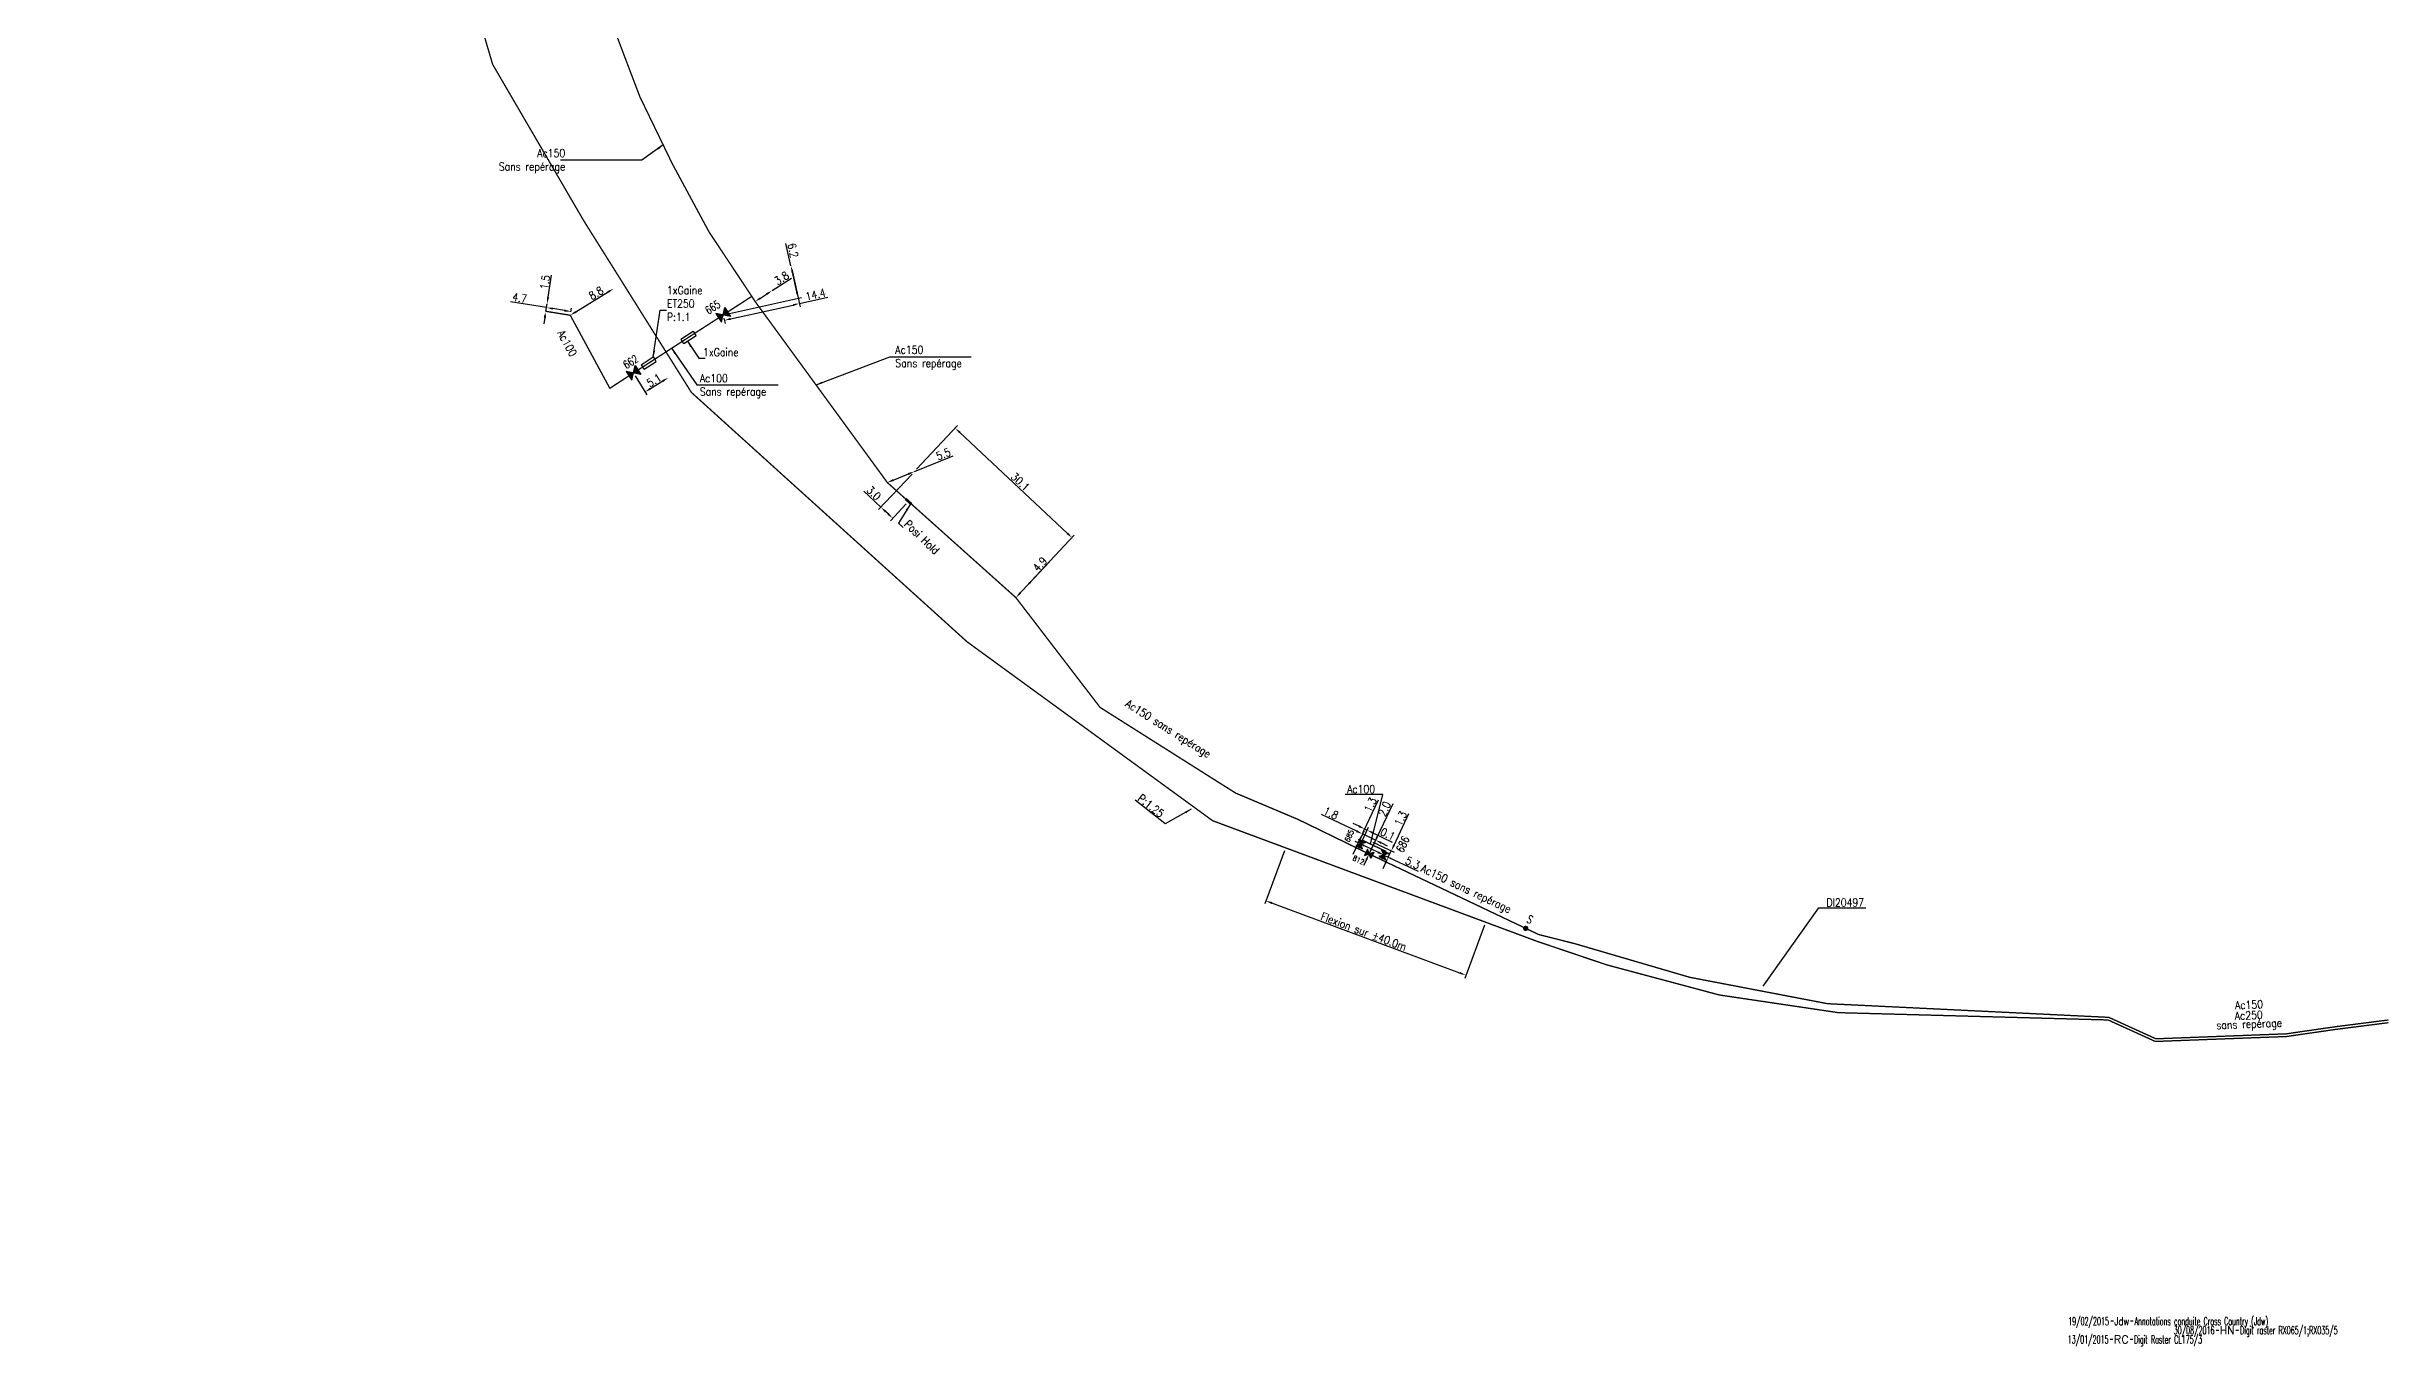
# Model space of a CAD drawing. Header units: millimetres. Extents: x 150000 to 151000, y 126510 to 127007.
# Drawn here: x 150561.1 to 151000.1, y 126509.8 to 126753.3 of the extents above; entities that cross this region are included whole.
import ezdxf
from ezdxf.enums import TextEntityAlignment as Align

# ---------------------------------------------------------------- set-up
doc = ezdxf.new("R2010")
doc.units = ezdxf.units.MM
doc.header["$PDMODE"] = 34
doc.layers.get('0').update_dxf_attribs({"linetype": 'CONTINUOUS'})
doc.layers.get('Defpoints').update_dxf_attribs({"linetype": 'CONTINUOUS'})
for name, color, linetype in [('G_120', 4, 'CONTINUOUS'), ('G_300', 7, 'CONTINUOUS'), ('G_340', 7, 'CONTINUOUS'), ('G_400', 7, 'CONTINUOUS'), ('G_910', 7, 'CONTINUOUS')]:
    doc.layers.add(name, color=color, linetype=linetype)
doc.styles.add('G_ROMANS', font='ROMANS.SHX', dxfattribs={"width": 0.75})
doc.styles.get("Standard").update_dxf_attribs({"font": 'romans.shx', "width": 0.85})
doc.linetypes.add('G_CROSS_COUNTRY', pattern='A,8,-7.08,["CROSS COUNTRY",Standard,S=1,R=0,X=-6.34,Y=-0.5],-7.08', length=22.16)
doc.linetypes.add('G_typB_AP', pattern='A,5,-0.3,["o",Standard,S=1.5,R=0,X=0,Y=-0.5],-1.65', length=6.95)
doc.dimstyles.get("Standard").update_dxf_attribs({"dimtxt": 1.5, "dimasz": 1.2, "dimexe": 0.625, "dimexo": 0.625, "dimgap": 0.25, "dimtad": 1, "dimdec": 1, "dimzin": 0, "dimdsep": 46, "dimtxsty": 'Standard', "dimcen": -0.5, "dimadec": 0, "dimazin": 0, "dimtfac": 1, "dimtdec": 1, "dimtmove": 0, "dimatfit": 3, "dimfxl": 0, "dimtolj": 1, "dimtzin": 0, "dimarcsym": 0})

# ---------------------------------------------------------------- blocks, each defined once
blk = doc.blocks.new('*D17')
at = {"layer": 'Defpoints', "color": 0, "linetype": 'Continuous', "transparency": 16777216}
for p in [(150671.04, 126692.19), (150677.57, 126691.31), (150677.57, 126691.31)]:
    blk.add_point(p, dxfattribs=at)
at = {"layer": 'G_300', "color": 0, "linetype": 'Continuous', "lineweight": -2, "transparency": 16777216}
for p, q in [((150671.37, 126691.66), (150673.55, 126688.1)), ((150674.24, 126689.27), (150676.55, 126690.68))]:
    blk.add_line(p, q, dxfattribs=at)
at = {"layer": 'G_300', "color": 0, "linetype": 'Continuous', "transparency": 16777216}
for points in [[(150674.14, 126689.44), (150674.35, 126689.1), (150673.22, 126688.64)], [(150676.44, 126690.85), (150676.65, 126690.51), (150677.57, 126691.31)]]:
    blk.add_solid(points, dxfattribs=at)
at = {"layer": 'G_300', "color": 0, "linetype": 'Continuous', "transparency": 16777216, "insert": (150674.87, 126690.82), "char_height": 1.5, "attachment_point": 5, "rotation": 31.5481}
blk.add_mtext('\\A1;5.1', dxfattribs=at)
blk = doc.blocks.new('*D18')
at = {"layer": 'Defpoints', "color": 0, "linetype": 'Continuous', "transparency": 16777216}
for p in [(150700.56, 126712.24), (150687.85, 126703.06), (150702.13, 126705.18)]:
    blk.add_point(p, dxfattribs=at)
at = {"layer": 'G_300', "color": 0, "linetype": 'Continuous', "lineweight": -2, "transparency": 16777216}
for p, q in [((150700.69, 126711.63), (150702.26, 126704.57)), ((150702.13, 126705.18), (150707.46, 126706.37)), ((150687.98, 126702.45), (150688.21, 126701.44)), ((150689.24, 126702.31), (150700.96, 126704.92))]:
    blk.add_line(p, q, dxfattribs=at)
at = {"layer": 'G_300', "color": 0, "linetype": 'Continuous', "transparency": 16777216}
for points in [[(150689.2, 126702.51), (150689.29, 126702.12), (150688.07, 126702.05)], [(150700.91, 126705.12), (150701, 126704.73), (150702.13, 126705.18)]]:
    blk.add_solid(points, dxfattribs=at)
at = {"layer": 'G_300', "color": 0, "linetype": 'Continuous', "transparency": 16777216, "insert": (150705.16, 126706.88), "char_height": 1.5, "attachment_point": 5, "rotation": 12.5522}
blk.add_mtext('\\A1;14.4', dxfattribs=at)
blk = doc.blocks.new('*D19')
at = {"layer": 'Defpoints', "color": 0, "linetype": 'Continuous', "transparency": 16777216}
for p in [(150700.56, 126712.24), (150700.56, 126712.24), (150687.85, 126703.06)]:
    blk.add_point(p, dxfattribs=at)
at = {"layer": 'G_300', "color": 0, "linetype": 'Continuous', "lineweight": -2, "transparency": 16777216}
for p, q in [((150700.56, 126712.24), (150699.62, 126716.45)), ((150701.64, 126707.36), (150700.82, 126711.07)), ((150688.46, 126703.2), (150702.51, 126706.33))]:
    blk.add_line(p, q, dxfattribs=at)
at = {"layer": 'G_300', "color": 0, "linetype": 'Continuous', "transparency": 16777216}
for points in [[(150701.01, 126711.12), (150700.62, 126711.03), (150700.56, 126712.24)], [(150701.84, 126707.41), (150701.45, 126707.32), (150701.9, 126706.19)]]:
    blk.add_solid(points, dxfattribs=at)
at = {"layer": 'G_300', "color": 0, "linetype": 'Continuous', "transparency": 16777216, "insert": (150700.93, 126715.15), "char_height": 1.5, "attachment_point": 5, "rotation": 282.5522}
blk.add_mtext('\\A1;6.2', dxfattribs=at)
blk = doc.blocks.new('*D20')
at = {"layer": 'Defpoints', "color": 0, "linetype": 'Continuous', "transparency": 16777216}
for p in [(150654.6, 126703.74), (150654.83, 126705.17), (150654.83, 126705.17)]:
    blk.add_point(p, dxfattribs=at)
at = {"layer": 'G_120', "color": 0, "linetype": 'Continuous', "lineweight": -2, "transparency": 16777216}
for p, q in [((150655.02, 126706.36), (150655.69, 126710.49)), ((150654.41, 126702.56), (150654.22, 126701.37)), ((150654.6, 126703.74), (150654.83, 126705.17))]:
    blk.add_line(p, q, dxfattribs=at)
at = {"layer": 'G_120', "color": 0, "linetype": 'Continuous', "transparency": 16777216}
for points in [[(150654.83, 126706.39), (150655.22, 126706.33), (150654.83, 126705.17)], [(150654.21, 126702.59), (150654.61, 126702.53), (150654.6, 126703.74)]]:
    blk.add_solid(points, dxfattribs=at)
at = {"layer": 'G_120', "color": 0, "linetype": 'Continuous', "transparency": 16777216, "insert": (150654.47, 126709.18), "char_height": 1.5, "attachment_point": 5, "rotation": 80.8545}
blk.add_mtext('\\A1;1.5', dxfattribs=at)
blk = doc.blocks.new('*D21')
at = {"layer": 'Defpoints', "color": 0, "linetype": 'Continuous', "transparency": 16777216}
for p in [(150654.6, 126703.74), (150654.71, 126704.43), (150659.19, 126703)]:
    blk.add_point(p, dxfattribs=at)
at = {"layer": 'G_120', "color": 0, "linetype": 'Continuous', "lineweight": -2, "transparency": 16777216}
for p, q in [((150654.71, 126704.43), (150647.97, 126705.51)), ((150654.7, 126704.36), (150654.81, 126705.04)), ((150658.12, 126703.88), (150655.9, 126704.24)), ((150659.29, 126703.62), (150659.4, 126704.31))]:
    blk.add_line(p, q, dxfattribs=at)
at = {"layer": 'G_120', "color": 0, "linetype": 'Continuous', "transparency": 16777216}
for points in [[(150655.93, 126704.43), (150655.87, 126704.04), (150654.71, 126704.43)], [(150658.15, 126704.08), (150658.09, 126703.68), (150659.3, 126703.69)]]:
    blk.add_solid(points, dxfattribs=at)
at = {"layer": 'G_120', "color": 0, "linetype": 'Continuous', "transparency": 16777216, "insert": (150649.7, 126706.25), "char_height": 1.5, "attachment_point": 5, "rotation": 350.8545}
blk.add_mtext('\\A1;4.7', dxfattribs=at)
blk = doc.blocks.new('*D22')
at = {"layer": 'Defpoints', "color": 0, "linetype": 'Continuous', "transparency": 16777216}
for p in [(150667.32, 126707.99), (150667.32, 126707.99), (150659.19, 126703)]:
    blk.add_point(p, dxfattribs=at)
at = {"layer": 'G_120', "color": 0, "linetype": 'Continuous', "lineweight": -2, "transparency": 16777216}
blk.add_line((150660.22, 126703.63), (150666.3, 126707.37), dxfattribs=at)
at = {"layer": 'G_120', "color": 0, "linetype": 'Continuous', "transparency": 16777216}
for points in [[(150666.2, 126707.54), (150666.4, 126707.2), (150667.32, 126707.99)], [(150660.11, 126703.8), (150660.32, 126703.46), (150659.19, 126703)]]:
    blk.add_solid(points, dxfattribs=at)
at = {"layer": 'G_120', "color": 0, "linetype": 'Continuous', "transparency": 16777216, "insert": (150664.03, 126707.15), "char_height": 1.5, "attachment_point": 5, "rotation": 31.5481}
blk.add_mtext('\\A1;8.8', dxfattribs=at)
blk = doc.blocks.new('*D23')
at = {"layer": 'Defpoints', "color": 0, "linetype": 'Continuous', "transparency": 16777216}
for p in [(150697, 126707.61), (150697, 126707.61), (150693.84, 126705.57)]:
    blk.add_point(p, dxfattribs=at)
at = {"layer": 'G_120', "color": 0, "linetype": 'Continuous', "lineweight": -2, "transparency": 16777216}
for p, q in [((150694.85, 126706.22), (150695.99, 126706.96)), ((150697, 126707.61), (150700.68, 126709.97))]:
    blk.add_line(p, q, dxfattribs=at)
at = {"layer": 'G_120', "color": 0, "linetype": 'Continuous', "transparency": 16777216}
for points in [[(150694.74, 126706.39), (150694.96, 126706.05), (150693.84, 126705.57)], [(150695.88, 126707.13), (150696.1, 126706.79), (150697, 126707.61)]]:
    blk.add_solid(points, dxfattribs=at)
at = {"layer": 'G_120', "color": 0, "linetype": 'Continuous', "transparency": 16777216, "insert": (150698.8, 126709.95), "char_height": 1.5, "attachment_point": 5, "rotation": 32.7531}
blk.add_mtext('\\A1;3.8', dxfattribs=at)
blk = doc.blocks.new('*D24')
at = {"layer": 'Defpoints', "color": 0, "linetype": 'Continuous', "transparency": 16777216}
for p in [(150718.61, 126671.66), (150723.68, 126673.71), (150723.68, 126673.71)]:
    blk.add_point(p, dxfattribs=at)
at = {"layer": 'G_120', "color": 0, "linetype": 'Continuous', "lineweight": -2, "transparency": 16777216}
for p, q in [((150723.68, 126673.71), (150730.97, 126676.65)), ((150719.72, 126672.11), (150722.57, 126673.26))]:
    blk.add_line(p, q, dxfattribs=at)
at = {"layer": 'G_120', "color": 0, "linetype": 'Continuous', "transparency": 16777216}
for points in [[(150719.65, 126672.29), (150719.8, 126671.92), (150718.61, 126671.66)], [(150722.49, 126673.44), (150722.64, 126673.07), (150723.68, 126673.71)]]:
    blk.add_solid(points, dxfattribs=at)
at = {"layer": 'G_120', "color": 0, "linetype": 'Continuous', "transparency": 16777216, "insert": (150729.12, 126676.99), "char_height": 1.5, "attachment_point": 5, "rotation": 22.0138}
blk.add_mtext('\\A1;5.5', dxfattribs=at)
blk = doc.blocks.new('*D25')
at = {"layer": 'Defpoints', "color": 0, "linetype": 'Continuous', "transparency": 16777216}
for p in [(150723.68, 126673.71), (150717.42, 126667.03), (150722.59, 126668.1)]:
    blk.add_point(p, dxfattribs=at)
at = {"layer": 'G_340', "color": 0, "linetype": 'Continuous', "lineweight": -2, "transparency": 16777216}
for p, q in [((150723.25, 126673.25), (150716.99, 126666.57)), ((150717.42, 126667.03), (150714.23, 126670.02)), ((150718.76, 126665.77), (150718.29, 126666.21)), ((150722.16, 126667.64), (150719.21, 126664.49))]:
    blk.add_line(p, q, dxfattribs=at)
at = {"layer": 'G_340', "color": 0, "linetype": 'Continuous', "transparency": 16777216}
for points in [[(150718.43, 126666.36), (150718.16, 126666.06), (150717.42, 126667.03)], [(150718.9, 126665.92), (150718.62, 126665.63), (150719.64, 126664.95)]]:
    blk.add_solid(points, dxfattribs=at)
at = {"layer": 'G_340', "color": 0, "linetype": 'Continuous', "transparency": 16777216, "insert": (150716.07, 126669.67), "char_height": 1.5, "attachment_point": 5, "rotation": 316.8382}
blk.add_mtext('\\A1;3.0', dxfattribs=at)
blk = doc.blocks.new('*D26')
at = {"layer": 'Defpoints', "color": 0, "linetype": 'Continuous', "transparency": 16777216}
for p in [(150731.33, 126681.86), (150723.68, 126673.71), (150744.24, 126651.7)]:
    blk.add_point(p, dxfattribs=at)
at = {"layer": 'G_120', "color": 0, "linetype": 'Continuous', "lineweight": -2, "transparency": 16777216}
for p, q in [((150724.11, 126674.16), (150731.75, 126682.32)), ((150752.37, 126662.13), (150732.2, 126681.04)), ((150744.66, 126652.16), (150753.67, 126661.76))]:
    blk.add_line(p, q, dxfattribs=at)
at = {"layer": 'G_120', "color": 0, "linetype": 'Continuous', "transparency": 16777216}
for points in [[(150732.34, 126681.19), (150732.07, 126680.9), (150731.33, 126681.86)], [(150752.51, 126662.27), (150752.23, 126661.98), (150753.25, 126661.31)]]:
    blk.add_solid(points, dxfattribs=at)
at = {"layer": 'G_120', "color": 0, "linetype": 'Continuous', "transparency": 16777216, "insert": (150743.54, 126671.78), "char_height": 1.5, "attachment_point": 5, "rotation": 316.8382}
blk.add_mtext('\\A1;30.1', dxfattribs=at)
blk = doc.blocks.new('*D27')
at = {"layer": 'Defpoints', "color": 0, "linetype": 'Continuous', "transparency": 16777216}
for p in [(150746.07, 126653.66), (150746.07, 126653.66), (150742.72, 126650.08)]:
    blk.add_point(p, dxfattribs=at)
at = {"layer": 'G_120', "color": 0, "linetype": 'Continuous', "lineweight": -2, "transparency": 16777216}
for p, q in [((150746.07, 126653.66), (150749.02, 126656.8)), ((150743.54, 126650.96), (150745.25, 126652.78))]:
    blk.add_line(p, q, dxfattribs=at)
at = {"layer": 'G_120', "color": 0, "linetype": 'Continuous', "transparency": 16777216}
for points in [[(150745.11, 126652.92), (150745.4, 126652.65), (150746.07, 126653.66)], [(150743.4, 126651.1), (150743.69, 126650.82), (150742.72, 126650.08)]]:
    blk.add_solid(points, dxfattribs=at)
at = {"layer": 'G_120', "color": 0, "linetype": 'Continuous', "transparency": 16777216, "insert": (150747.23, 126656.35), "char_height": 1.5, "attachment_point": 5, "rotation": 46.8382}
blk.add_mtext('\\A1;4.9', dxfattribs=at)
blk = doc.blocks.new('*D28')
at = {"layer": 'Defpoints', "color": 0, "linetype": 'Continuous', "transparency": 16777216}
for p in [(150807.88, 126606.2), (150808.12, 126606.72), (150807.34, 126603.91)]:
    blk.add_point(p, dxfattribs=at)
at = {"layer": 'G_300', "color": 0, "linetype": 'Continuous', "lineweight": -2, "transparency": 16777216}
for p, q in [((150807.04, 126607.23), (150805.95, 126607.74)), ((150807.6, 126604.48), (150808.83, 126607.07)), ((150808.12, 126606.72), (150808.57, 126606.5)), ((150808.14, 126606.77), (150808.39, 126607.28)), ((150809.65, 126605.99), (150813.27, 126604.27))]:
    blk.add_line(p, q, dxfattribs=at)
at = {"layer": 'G_300', "color": 0, "linetype": 'Continuous', "transparency": 16777216}
for points in [[(150807.12, 126607.41), (150806.95, 126607.05), (150808.12, 126606.72)], [(150809.74, 126606.17), (150809.56, 126605.81), (150808.57, 126606.5)]]:
    blk.add_solid(points, dxfattribs=at)
at = {"layer": 'G_300', "color": 0, "linetype": 'Continuous', "transparency": 16777216, "insert": (150812.43, 126605.78), "char_height": 1.5, "attachment_point": 5, "rotation": 334.6144}
blk.add_mtext('\\A1;0.1', dxfattribs=at)
blk = doc.blocks.new('*D29')
at = {"layer": 'Defpoints', "color": 0, "linetype": 'Continuous', "transparency": 16777216}
for p in [(150807.68, 126605.8), (150807.88, 126606.2), (150808.92, 126602.05)]:
    blk.add_point(p, dxfattribs=at)
at = {"layer": 'G_300', "color": 0, "linetype": 'Continuous', "lineweight": -2, "transparency": 16777216}
for p, q in [((150806.6, 126606.31), (150799.99, 126609.45)), ((150807.61, 126605.64), (150807.42, 126605.23)), ((150810.14, 126604.63), (150807.68, 126605.8)), ((150809.19, 126602.62), (150810.41, 126605.19)), ((150811.23, 126604.12), (150812.31, 126603.6))]:
    blk.add_line(p, q, dxfattribs=at)
at = {"layer": 'G_300', "color": 0, "linetype": 'Continuous', "transparency": 16777216}
for points in [[(150806.69, 126606.49), (150806.51, 126606.13), (150807.68, 126605.8)], [(150811.31, 126604.3), (150811.14, 126603.93), (150810.14, 126604.63)]]:
    blk.add_solid(points, dxfattribs=at)
at = {"layer": 'G_300', "color": 0, "linetype": 'Continuous', "transparency": 16777216, "insert": (150801.77, 126609.71), "char_height": 1.5, "attachment_point": 5, "rotation": 334.6144}
blk.add_mtext('\\A1;1.8', dxfattribs=at)
blk = doc.blocks.new('*D30')
at = {"layer": 'Defpoints', "color": 0, "linetype": 'Continuous', "transparency": 16777216}
for p in [(150807.88, 126606.2), (150806.89, 126604.12), (150811.68, 126601.85)]:
    blk.add_point(p, dxfattribs=at)
at = {"layer": 'G_300', "color": 0, "linetype": 'Continuous', "lineweight": -2, "transparency": 16777216}
for p, q in [((150807.61, 126605.64), (150806.62, 126603.56)), ((150807.97, 126603.61), (150810.6, 126602.37)), ((150811.68, 126601.85), (150818.1, 126598.81))]:
    blk.add_line(p, q, dxfattribs=at)
at = {"layer": 'G_300', "color": 0, "linetype": 'Continuous', "transparency": 16777216}
for points in [[(150808.06, 126603.79), (150807.89, 126603.43), (150806.89, 126604.12)], [(150810.68, 126602.55), (150810.51, 126602.18), (150811.68, 126601.85)]]:
    blk.add_solid(points, dxfattribs=at)
at = {"layer": 'G_300', "color": 0, "linetype": 'Continuous', "transparency": 16777216, "insert": (150817.09, 126600.39), "char_height": 1.5, "attachment_point": 5, "rotation": 334.6144}
blk.add_mtext('\\A1;5.3', dxfattribs=at)
blk = doc.blocks.new('*D31')
at = {"layer": 'Defpoints', "color": 0, "linetype": 'Continuous', "transparency": 16777216}
for p in [(150809.07, 126604.53), (150811.68, 126601.85), (150813.08, 126602.63)]:
    blk.add_point(p, dxfattribs=at)
at = {"layer": 'G_300', "color": 0, "linetype": 'Continuous', "lineweight": -2, "transparency": 16777216}
for p, q in [((150813.59, 126603.71), (150816.39, 126609.61)), ((150809.64, 126604.26), (150813.64, 126602.36)), ((150812, 126600.37), (150811.49, 126599.29)), ((150812.25, 126601.58), (150813.08, 126601.19)), ((150812.52, 126601.45), (150813.08, 126602.63))]:
    blk.add_line(p, q, dxfattribs=at)
at = {"layer": 'G_300', "color": 0, "linetype": 'Continuous', "transparency": 16777216}
for points in [[(150811.82, 126600.46), (150812.18, 126600.28), (150812.52, 126601.45)], [(150813.41, 126603.8), (150813.77, 126603.63), (150813.08, 126602.63)]]:
    blk.add_solid(points, dxfattribs=at)
at = {"layer": 'G_300', "color": 0, "linetype": 'Continuous', "transparency": 16777216, "insert": (150814.84, 126608.68), "char_height": 1.5, "attachment_point": 5, "rotation": 64.6144}
blk.add_mtext('\\A1;1.3', dxfattribs=at)
blk = doc.blocks.new('*D32')
at = {"layer": 'Defpoints', "color": 0, "linetype": 'Continuous', "transparency": 16777216}
for p in [(150808.92, 126602.05), (150809.07, 126604.53), (150809.91, 126604.13)]:
    blk.add_point(p, dxfattribs=at)
at = {"layer": 'G_300', "color": 0, "linetype": 'Continuous', "lineweight": -2, "transparency": 16777216}
for p, q in [((150810.42, 126605.22), (150813.41, 126611.51)), ((150808.41, 126600.97), (150807.89, 126599.88)), ((150808.92, 126602.05), (150809.91, 126604.13)), ((150809.64, 126604.26), (150810.47, 126603.86))]:
    blk.add_line(p, q, dxfattribs=at)
at = {"layer": 'G_300', "color": 0, "linetype": 'Continuous', "transparency": 16777216}
for points in [[(150810.24, 126605.3), (150810.6, 126605.13), (150809.91, 126604.13)], [(150808.23, 126601.05), (150808.59, 126600.88), (150808.92, 126602.05)]]:
    blk.add_solid(points, dxfattribs=at)
at = {"layer": 'G_300', "color": 0, "linetype": 'Continuous', "transparency": 16777216, "insert": (150811.82, 126610.5), "char_height": 1.5, "attachment_point": 5, "rotation": 64.6144}
blk.add_mtext('\\A1;2.0', dxfattribs=at)
blk = doc.blocks.new('*D33')
at = {"layer": 'Defpoints', "color": 0, "linetype": 'Continuous', "transparency": 16777216}
for p in [(150807.45, 126605.3), (150807.45, 126605.3), (150807.34, 126603.91)]:
    blk.add_point(p, dxfattribs=at)
at = {"layer": 'G_300', "color": 0, "linetype": 'Continuous', "lineweight": -2, "transparency": 16777216}
for p, q in [((150807.96, 126606.38), (150810.71, 126612.17)), ((150806.89, 126604.12), (150807.45, 126605.3)), ((150806.38, 126603.04), (150805.86, 126601.96)), ((150806.77, 126604.18), (150806.33, 126604.39))]:
    blk.add_line(p, q, dxfattribs=at)
at = {"layer": 'G_300', "color": 0, "linetype": 'Continuous', "transparency": 16777216}
for points in [[(150807.78, 126606.47), (150808.14, 126606.3), (150807.45, 126605.3)], [(150806.2, 126603.13), (150806.56, 126602.95), (150806.89, 126604.12)]]:
    blk.add_solid(points, dxfattribs=at)
at = {"layer": 'G_300', "color": 0, "linetype": 'Continuous', "transparency": 16777216, "insert": (150809.16, 126611.25), "char_height": 1.5, "attachment_point": 5, "rotation": 64.6144}
blk.add_mtext('\\A1;1.3', dxfattribs=at)
blk = doc.blocks.new('G_300_04')
at = {"linetype": 'Continuous'}
h = blk.add_hatch(color=0, dxfattribs=at)
h.paths.add_polyline_path([(-1, 1), (-1, -1), (0, 0)])
h.paths.add_polyline_path([(1, 1), (0, 0), (1, -1)])
at = {"color": 0, "linetype": 'Continuous', "flags": 128}
blk.add_lwpolyline([(-1, -1), (1, 1), (1, -1), (-1, 1)], close=True, dxfattribs=at)
at = {"color": 0, "linetype": 'Continuous', "width": 0.75}
blk.add_attdef('NUM', text='', height=1.5, dxfattribs=at).set_placement((0, 2.1), align=Align.MIDDLE_CENTER)
at = {"color": 0, "linetype": 'Continuous', "width": 0.75, "flags": 3}
for tag, p in [('DEF_LEG', (0, -5)), ('DEF_COUP', (0, -7.5)), ('DEF_TYPE', (0, -10))]:
    blk.add_attdef(tag, text='', height=1.2, dxfattribs=at).set_placement(p, align=Align.MIDDLE)
blk = doc.blocks.new('G_300_11')
at = {"color": 0, "linetype": 'Continuous', "const_width": 0.497, "flags": 128}
blk.add_lwpolyline([(-0.25, 0, 1), (0.25, 0, 1)], format="xyb", close=True, dxfattribs=at)
at = {"color": 0, "linetype": 'Continuous', "style": 'G_ROMANS', "width": 0.75}
blk.add_text('S', height=1.5, dxfattribs=at).set_placement((0, 1.85), align=Align.MIDDLE)
at = {"color": 0, "linetype": 'Continuous', "width": 0.75, "flags": 3}
for tag, p in [('DEF_LEG', (0, -5)), ('DEF_COUP', (0, -7.5)), ('DEF_TYPE', (0, -10))]:
    blk.add_attdef(tag, text='', height=1.2, dxfattribs=at).set_placement(p, align=Align.MIDDLE)
blk = doc.blocks.new('G_340_02')
at = {"color": 0, "linetype": 'Continuous'}
blk.add_solid([(-0.75, 0.5), (0.75, 0.5), (-0.75, 0), (0.75, 0)], dxfattribs=at)
at = {"color": 0, "linetype": 'Continuous', "width": 0.75, "flags": 3}
for tag, p in [('DEF_LEG', (0, -4.5)), ('DEF_COUP', (0, -7)), ('DEF_TYPE', (0, -9.5))]:
    blk.add_attdef(tag, text='', height=1.2, dxfattribs=at).set_placement(p, align=Align.MIDDLE)
blk = doc.blocks.new('GIS_MODF')
at = {"color": 0, "linetype": 'Continuous', "flags": 128}
for points in [[(-2.18, -0.01), (-1.68, -0.01)], [(1.52, -0.01), (2.02, -0.01)]]:
    blk.add_lwpolyline(points, dxfattribs=at)
at = {"color": 0, "linetype": 'Continuous', "width": 0.5}
blk.add_attdef('DATE', text='', height=1.5, dxfattribs=at).set_placement((-2.5, -0.8), align=Align.RIGHT)
at = {"color": 0, "linetype": 'Continuous', "width": 1.771291}
blk.add_attdef('USER', text='', height=1.5, dxfattribs=at).set_placement((-1.51, -0.8), (1.28, -0.8), align=Align.FIT)
at = {"color": 0, "linetype": 'Continuous', "width": 0.5}
blk.add_attdef('DESC', (2.29, -0.8), '', height=1.5, dxfattribs=at)
blk = doc.blocks.new('*D58')
at = {"layer": 'Defpoints', "color": 0, "linetype": 'Continuous', "transparency": 16777216}
for p in [(150793.27, 126603.2), (150789.57, 126593.27), (150830.76, 126589.26)]:
    blk.add_point(p, dxfattribs=at)
at = {"layer": 'G_120', "color": 0, "linetype": 'Continuous', "lineweight": -2, "transparency": 16777216}
for p, q in [((150793.05, 126602.62), (150789.35, 126592.68)), ((150825.94, 126579.74), (150790.7, 126592.85)), ((150830.54, 126588.68), (150826.85, 126578.74))]:
    blk.add_line(p, q, dxfattribs=at)
at = {"layer": 'G_120', "color": 0, "linetype": 'Continuous', "transparency": 16777216}
for points in [[(150790.77, 126593.04), (150790.63, 126592.66), (150789.57, 126593.27)], [(150826.01, 126579.93), (150825.87, 126579.56), (150827.06, 126579.33)]]:
    blk.add_solid(points, dxfattribs=at)
at = {"layer": 'G_120', "color": 0, "linetype": 'Continuous', "transparency": 16777216, "insert": (150807.93, 126587.51), "char_height": 1.5, "attachment_point": 5, "rotation": 339.6055}
blk.add_mtext('\\A1;Flexion sur %%P40.0m', dxfattribs=at)

msp = doc.modelspace()

# ---------------------------------------------------------------- linework, layer by layer
at = {"layer": 'G_120', "linetype": 'G_CROSS_COUNTRY', "const_width": 0.25, "flags": 128}
for points in [[(150561.2, 127000), (150568.74, 126972.86), (150574.32, 126953.06), (150581.16, 126930.14), (150590.5, 126916.14), (150601.24, 126897.02), (150644.64, 126750)], [(151000, 126570.43), (150990.1, 126569.17), (150980.89, 126567.84), (150956.3, 126566.91), (150947.45, 126570.94), (150896.88, 126572.31), (150874.58, 126575.62), (150853.48, 126581.26), (150840.45, 126585.66), (150779.59, 126608.28), (150733.56, 126641.81), (150681.89, 126688.54), (150661.75, 126720.65), (150644.64, 126750)], [(150811.25, 126600.95), (150840.71, 126586.95)], [(151000, 126570.94), (150990.03, 126569.67), (150980.84, 126568.34), (150956.4, 126567.41), (150947.57, 126571.43), (150894.86, 126573.99), (150869, 126578.94), (150847.54, 126585.22), (150840.71, 126586.95)]]:
    msp.add_lwpolyline(points, dxfattribs=at)
at = {"layer": 'G_120', "linetype": 'G_typB_AP', "const_width": 0.25}
for points in [[(150722.03, 126668.6), (150718.61, 126671.66), (150718.61, 126671.66), (150718.61, 126671.66), (150693.84, 126705.57), (150693.84, 126705.57), (150693.21, 126706.54), (150685.2, 126718.61), (150678.26, 126731.49), (150672.23, 126743.95), (150666.84, 126758.14)], [(150808.33, 126602.33), (150806.91, 126603.02), (150795.65, 126608.5), (150795.65, 126608.5), (150783.88, 126613.47), (150758.5, 126629.51), (150742.72, 126650.08), (150723.15, 126667.6)], [(150811.25, 126600.95), (150809.51, 126601.77)]]:
    msp.add_lwpolyline(points, dxfattribs=at)
at = {"layer": 'G_120', "linetype": 'G_typB_AP', "const_width": 0.25, "flags": 128}
for points in [[(150688.69, 126703.61), (150693.21, 126706.54)], [(150654.6, 126703.74), (150659.19, 126703), (150666.6, 126689.31), (150670.2, 126691.65)], [(150671.88, 126692.73), (150687.01, 126702.52)], [(150807.06, 126603.33), (150806.91, 126603.02)]]:
    msp.add_lwpolyline(points, dxfattribs=at)
at = {"layer": 'G_120', "linetype": 'G_typB_AP', "flags": 128}
for points in [[(150807.62, 126604.5, 0.25, 0.25, 0), (150807.67, 126604.62, 0.25, 0.25, 0), (150807.89, 126605.09, 0, 0, 0)], [(150811.96, 126602.44, 0.25, 0.25, 0), (150812.02, 126602.56, 0.25, 0.25, 0), (150807.67, 126604.62, 0.25, 0.25, 0), (150807.67, 126604.62, 0, 0, 0)], [(150811.4, 126601.26, 0.25, 0.25, 0), (150811.4, 126601.26, 0.25, 0.25, 0), (150811.25, 126600.95, 0, 0, 0)]]:
    msp.add_lwpolyline(points, format="xyseb", dxfattribs=at)
at = {"layer": 'G_300', "color": 7, "linetype": 'CONTINUOUS'}
for p, q in [((150679.92, 126698.53), (150682.25, 126700.03)), ((150679.92, 126698.53), (150680.19, 126698.11)), ((150680.46, 126697.69), (150680.19, 126698.11)), ((150680.46, 126697.69), (150682.79, 126699.19)), ((150682.25, 126700.03), (150682.52, 126699.61)), ((150682.79, 126699.19), (150682.52, 126699.61))]:
    msp.add_line(p, q, dxfattribs=at)
at = {"layer": 'G_400', "color": 7, "linetype": 'CONTINUOUS'}
for p, q in [((150672.49, 126693.72), (150674.75, 126695.18)), ((150672.49, 126693.72), (150672.76, 126693.3)), ((150673.03, 126692.88), (150672.76, 126693.3)), ((150673.03, 126692.88), (150675.29, 126694.34)), ((150674.75, 126695.18), (150675.02, 126694.76)), ((150675.29, 126694.34), (150675.02, 126694.76))]:
    msp.add_line(p, q, dxfattribs=at)

# ---------------------------------------------------------------- block references
at = {"layer": 'G_300'}
ref = msp.add_blockref('G_300_04', (150687.85, 126703.06), dxfattribs=dict(at, rotation=32.90328861026845))
ref.add_attrib('NUM', '665', dxfattribs={"layer": '0', "color": 0, "linetype": 'Continuous', "height": 1.5, "rotation": 32.9033, "width": 0.75}).set_placement((150685.88, 126704.51), align=Align.MIDDLE_CENTER)
ref = msp.add_blockref('G_300_04', (150671.04, 126692.19), dxfattribs=dict(at, rotation=32.90328861026845))
ref.add_attrib('NUM', '662', dxfattribs={"layer": '0', "color": 0, "linetype": 'Continuous', "height": 1.5, "rotation": 32.9033, "width": 0.75}).set_placement((150670.5, 126694.28), align=Align.MIDDLE_CENTER)
ref = msp.add_blockref('G_300_04', (150807.34, 126603.91), dxfattribs=dict(at, xscale=0.6500000000039755, yscale=0.6999999999970896, zscale=0.7, rotation=64.61443470362933))
ref.add_attrib('NUM', '685', dxfattribs={"layer": '0', "color": 0, "linetype": 'Continuous', "height": 0.988, "rotation": 66.2315, "oblique": 3.3108, "width": 0.786881}).set_placement((150805.19, 126605.41), align=Align.MIDDLE_CENTER)
ref = msp.add_blockref('G_300_04', (150811.68, 126601.85), dxfattribs=dict(at, xscale=0.649999999990157, yscale=0.6999999999970896, zscale=0.7, rotation=64.3744974358007))
ref.add_attrib('NUM', '686', dxfattribs={"layer": '0', "color": 0, "linetype": 'Continuous', "height": 1.5, "rotation": 64.6144, "oblique": 3.3108, "width": 0.786881}).set_placement((150815.21, 126603.83), align=Align.MIDDLE_CENTER)
ref = msp.add_blockref('G_300_04', (150808.92, 126602.05), dxfattribs=dict(at, xscale=0.6499999999931841, yscale=0.6499999999931841, zscale=0.6499999999931841, rotation=334.5887016017965))
ref.add_attrib('NUM', '812', dxfattribs={"layer": '0', "color": 0, "linetype": 'Continuous', "height": 0.975, "rotation": 334.5887, "width": 0.75}).set_placement((150806.94, 126600.92), align=Align.MIDDLE_CENTER)
at = {"layer": 'G_300', "rotation": 334.5887016027525}
msp.add_blockref('G_300_11', (150838.28, 126588.1), dxfattribs=at)
at = {"layer": 'G_340', "rotation": 318.1782104958218}
msp.add_blockref('G_340_02', (150722.42, 126667.91), dxfattribs=at)
at = {"layer": 'G_910', "linetype": 'Continuous'}
ref = msp.add_blockref('GIS_MODF', (150950.12, 126514.54), dxfattribs=at)
ref.add_attrib('DATE', '19/02/2015', dxfattribs={"layer": '0', "color": 0, "linetype": 'Continuous', "height": 1.5, "width": 0.5}).set_placement((150947.61, 126513.74), align=Align.RIGHT)
ref.add_attrib('USER', 'Jdw', dxfattribs={"layer": '0', "color": 0, "linetype": 'Continuous', "height": 1.5, "width": 0.721637}).set_placement((150948.61, 126513.74), (150951.39, 126513.74), align=Align.FIT)
ref.add_attrib('DESC', 'Annotations conduite Cross Country (Jdw) ', (150952.4, 126513.74), dxfattribs={"layer": '0', "color": 0, "linetype": 'Continuous', "height": 1.5, "width": 0.5})
at = {"layer": 'G_910'}
ref = msp.add_blockref('GIS_MODF', (150969.89, 126512.83), dxfattribs=at)
ref.add_attrib('DATE', '30/08/2016', dxfattribs={"layer": '0', "color": 0, "linetype": 'Continuous', "height": 1.5, "width": 0.5}).set_placement((150967.39, 126512.04), align=Align.RIGHT)
ref.add_attrib('USER', 'HN', dxfattribs={"layer": '0', "color": 0, "linetype": 'Continuous', "height": 1.5, "width": 0.97421}).set_placement((150968.38, 126512.04), (150971.17, 126512.04), align=Align.FIT)
ref.add_attrib('DESC', 'Digit raster RX065/1;RX035/5', (150972.18, 126512.04), dxfattribs={"layer": '0', "color": 0, "linetype": 'Continuous', "height": 1.5, "width": 0.5})
at = {"layer": 'G_910', "linetype": 'Continuous'}
ref = msp.add_blockref('GIS_MODF', (150950.03, 126511.11), dxfattribs=at)
ref.add_attrib('DATE', '13/01/2015', dxfattribs={"layer": '0', "color": 0, "linetype": 'Continuous', "height": 1.5, "width": 0.5}).set_placement((150947.53, 126510.32), align=Align.RIGHT)
ref.add_attrib('USER', 'RC', dxfattribs={"layer": '0', "color": 0, "linetype": 'Continuous', "height": 1.5, "width": 0.99919}).set_placement((150948.53, 126510.32), (150951.31, 126510.32), align=Align.FIT)
ref.add_attrib('DESC', 'Digit Raster CL175/3', (150952.32, 126510.32), dxfattribs={"layer": '0', "color": 0, "linetype": 'Continuous', "height": 1.5, "width": 0.5})

# ---------------------------------------------------------------- texts
at = {"layer": 'G_120', "linetype": 'Continuous', "width": 0.85}
for s, rotation, p in [('Ac100', 298.3987, (150656.7, 126699.7)), ('Ac150 sans repérage', 327.6997, (150763.12, 126629.81)), ('Ac150 sans repérage', 334.5887, (150818.48, 126598.82)), ('Ac150', 2.1821, (150971.26, 126572.94)), ('sans repérage', 2.1821, (150967.77, 126569.21)), ('Ac250', 2.1821, (150971.21, 126570.96))]:
    msp.add_text(s, height=1.5, rotation=rotation, dxfattribs=at).set_placement(p)
at = {"layer": 'G_120', "linetype": 'Continuous', "char_height": 1.5}
for s, insert, attachment_point in [('\\A1;\\pl0;Ac150\\PSans repérage', (150658.25, 126734.13), 3), ('\\A1;Ac150\\PSans repérage', (150720.12, 126697.28), 1), ('\\A1;\\pl0;Ac100\\PSans repérage', (150683.47, 126691.94), 1), ('Ac100', (150810.05, 126613.46), 9), ('\\A1;DI20497', (150894.65, 126592.2), 7)]:
    msp.add_mtext(s, dxfattribs=dict(at, insert=insert, attachment_point=attachment_point))
at = {"layer": 'G_120', "insert": (150769.73, 126608.78), "char_height": 1.5, "attachment_point": 9, "rotation": 321.635}
msp.add_mtext('\\A1;P:1.25', dxfattribs=at)
at = {"layer": 'G_340', "linetype": 'Continuous', "insert": (150721.64, 126663.7), "char_height": 1.5, "attachment_point": 7, "rotation": 316.0895}
msp.add_mtext('\\A1;Posi Hold', dxfattribs=at)
at = {"layer": 'G_400', "linetype": 'Continuous', "char_height": 1.5, "attachment_point": 7}
for s, insert in [('\\A1;1xGaine\\PET250\\PP:1.1', (150677.3, 126701.93)), ('\\A1;1xGaine', (150684.06, 126695.31))]:
    msp.add_mtext(s, dxfattribs=dict(at, insert=insert))

# ---------------------------------------------------------------- dimensions: what is measured, and where the dimension line sits
at = {"layer": 'G_120', "linetype": 'Continuous'}
for base, p1, p2, angle, picture, middle in [((150654.83, 126705.17), (150654.6, 126703.74), (150654.83, 126705.17), 260.8545, '*D20', (150655.45, 126709.02)), ((150697, 126707.61), (150693.84, 126705.57), (150697, 126707.61), 212.7531, '*D23', (150699.34, 126709.11)), ((150654.71, 126704.43), (150659.19, 126703), (150654.6, 126703.74), 350.8545, '*D21', (150649.54, 126705.26)), ((150731.33, 126681.86), (150744.24, 126651.7), (150723.68, 126673.71), 316.8382, '*D26', (150742.85, 126671.05)), ((150723.68, 126673.71), (150718.61, 126671.66), (150723.68, 126673.71), 202.0138, '*D24', (150729.5, 126676.06)), ((150746.07, 126653.66), (150742.72, 126650.08), (150746.07, 126653.66), 226.8382, '*D27', (150747.96, 126655.67))]:
    dim = msp.add_linear_dim(base=base, p1=p1, p2=p2, angle=angle, dimstyle='Standard', dxfattribs=at)
    dim.commit()
    dim.dimension.update_dxf_attribs({"geometry": picture, "text_midpoint": middle, "dimtype": 160})
for base, p1, p2, angle, text, picture, middle in [((150667.32, 126707.99), (150659.19, 126703), (150667.32, 126707.99), 211.5481, '8.8', '*D22', (150664.56, 126706.3)), ((150789.57, 126593.27), (150830.76, 126589.26), (150793.27, 126603.2), 339.6055, 'Flexion sur %%P<>m', '*D58', (150807.58, 126586.57))]:
    dim = msp.add_linear_dim(base=base, p1=p1, p2=p2, angle=angle, text=text, dimstyle='Standard', dxfattribs=at)
    dim.commit()
    dim.dimension.update_dxf_attribs({"geometry": picture, "text_midpoint": middle, "dimtype": 160})
at = {"layer": 'G_300', "linetype": 'Continuous'}
for base, p1, p2, angle, picture, middle in [((150700.56, 126712.24), (150687.85, 126703.06), (150700.56, 126712.24), 282.5522, '*D19', (150699.96, 126714.93)), ((150702.13, 126705.18), (150687.85, 126703.06), (150700.56, 126712.24), 192.5522, '*D18', (150705.38, 126705.91)), ((150677.57, 126691.31), (150671.04, 126692.19), (150677.57, 126691.31), 211.5481, '*D17', (150675.4, 126689.97)), ((150807.45, 126605.3), (150807.34, 126603.91), (150807.45, 126605.3), 244.6144, '*D33', (150810.07, 126610.82)), ((150813.08, 126602.63), (150811.68, 126601.85), (150809.07, 126604.53), 244.6144, '*D31', (150815.75, 126608.26)), ((150806.89, 126604.12), (150811.68, 126601.85), (150807.88, 126606.2), 334.6144, '*D30', (150816.67, 126599.49))]:
    dim = msp.add_linear_dim(base=base, p1=p1, p2=p2, angle=angle, dimstyle='Standard', dxfattribs=at)
    dim.commit()
    dim.dimension.update_dxf_attribs({"geometry": picture, "text_midpoint": middle, "dimtype": 160})
for base, p1, p2, angle, text, picture, middle in [((150807.68, 126605.8), (150808.92, 126602.05), (150807.88, 126606.2), 334.6144, '1.8', '*D29', (150801.34, 126608.81)), ((150809.91, 126604.13), (150808.92, 126602.05), (150809.07, 126604.53), 244.6144, '2.0', '*D32', (150812.73, 126610.07)), ((150808.12, 126606.72), (150807.34, 126603.91), (150807.88, 126606.2), 334.6144, '0.1', '*D28', (150812, 126604.87))]:
    dim = msp.add_linear_dim(base=base, p1=p1, p2=p2, angle=angle, text=text, dimstyle='Standard', dxfattribs=at)
    dim.commit()
    dim.dimension.update_dxf_attribs({"geometry": picture, "text_midpoint": middle, "dimtype": 160})
at = {"layer": 'G_340', "linetype": 'Continuous'}
dim = msp.add_linear_dim(base=(150717.42, 126667.03), p1=(150722.59, 126668.1), p2=(150723.68, 126673.71), angle=316.8382, dimstyle='Standard', dxfattribs=at)
dim.commit()
dim.dimension.update_dxf_attribs({"geometry": '*D25', "text_midpoint": (150715.39, 126668.94), "dimtype": 160})

# ---------------------------------------------------------------- leaders
at = {"layer": 'G_120', "linetype": 'Continuous', "annotation_type": 0, "has_hookline": 1}
for points, hookline_direction, text_width in [([(150676.6, 126734.91), (150672.61, 126732.08), (150671.41, 126732.08)], 1, 13.78), ([(150678.18, 126696.81), (150682.93, 126689.97), (150684.13, 126689.97)], 0, 13.78), ([(150705.26, 126689.94), (150719.08, 126695.22), (150720.28, 126695.22)], 0, 13.78), ([(150809.17, 126603.91), (150811.5, 126613.21), (150810.3, 126613.21)], 1, 5.59), ([(150882.76, 126577.26), (150893.2, 126591.95), (150894.4, 126591.95)], 0, 7.41)]:
    msp.add_leader(points, dimstyle='Standard', dxfattribs=dict(at, hookline_direction=hookline_direction, text_width=text_width))
at = {"layer": 'G_120', "annotation_type": 0, "has_hookline": 1, "hookline_direction": 1, "text_width": 5.71, "horizontal_direction": (0.784072, -0.62067, 0)}
msp.add_leader([(150775.54, 126610.42), (150770.71, 126607.69), (150769.77, 126608.43)], dimstyle='Standard', dxfattribs=at)
at = {"layer": 'G_340', "linetype": 'Continuous'}
msp.add_leader([(150722.87, 126667.51), (150720.72, 126664.06), (150721.58, 126663.23)], dimstyle='Standard', dxfattribs=at)
at = {"layer": 'G_400', "linetype": 'Continuous'}
for points in [[(150674.75, 126695.18), (150676.01, 126703.93), (150677.21, 126703.93)], [(150681.14, 126698.13), (150683.29, 126694.95), (150684.49, 126694.95)]]:
    msp.add_leader(points, dimstyle='Standard', dxfattribs=at)

doc.saveas('drawing.dxf')
